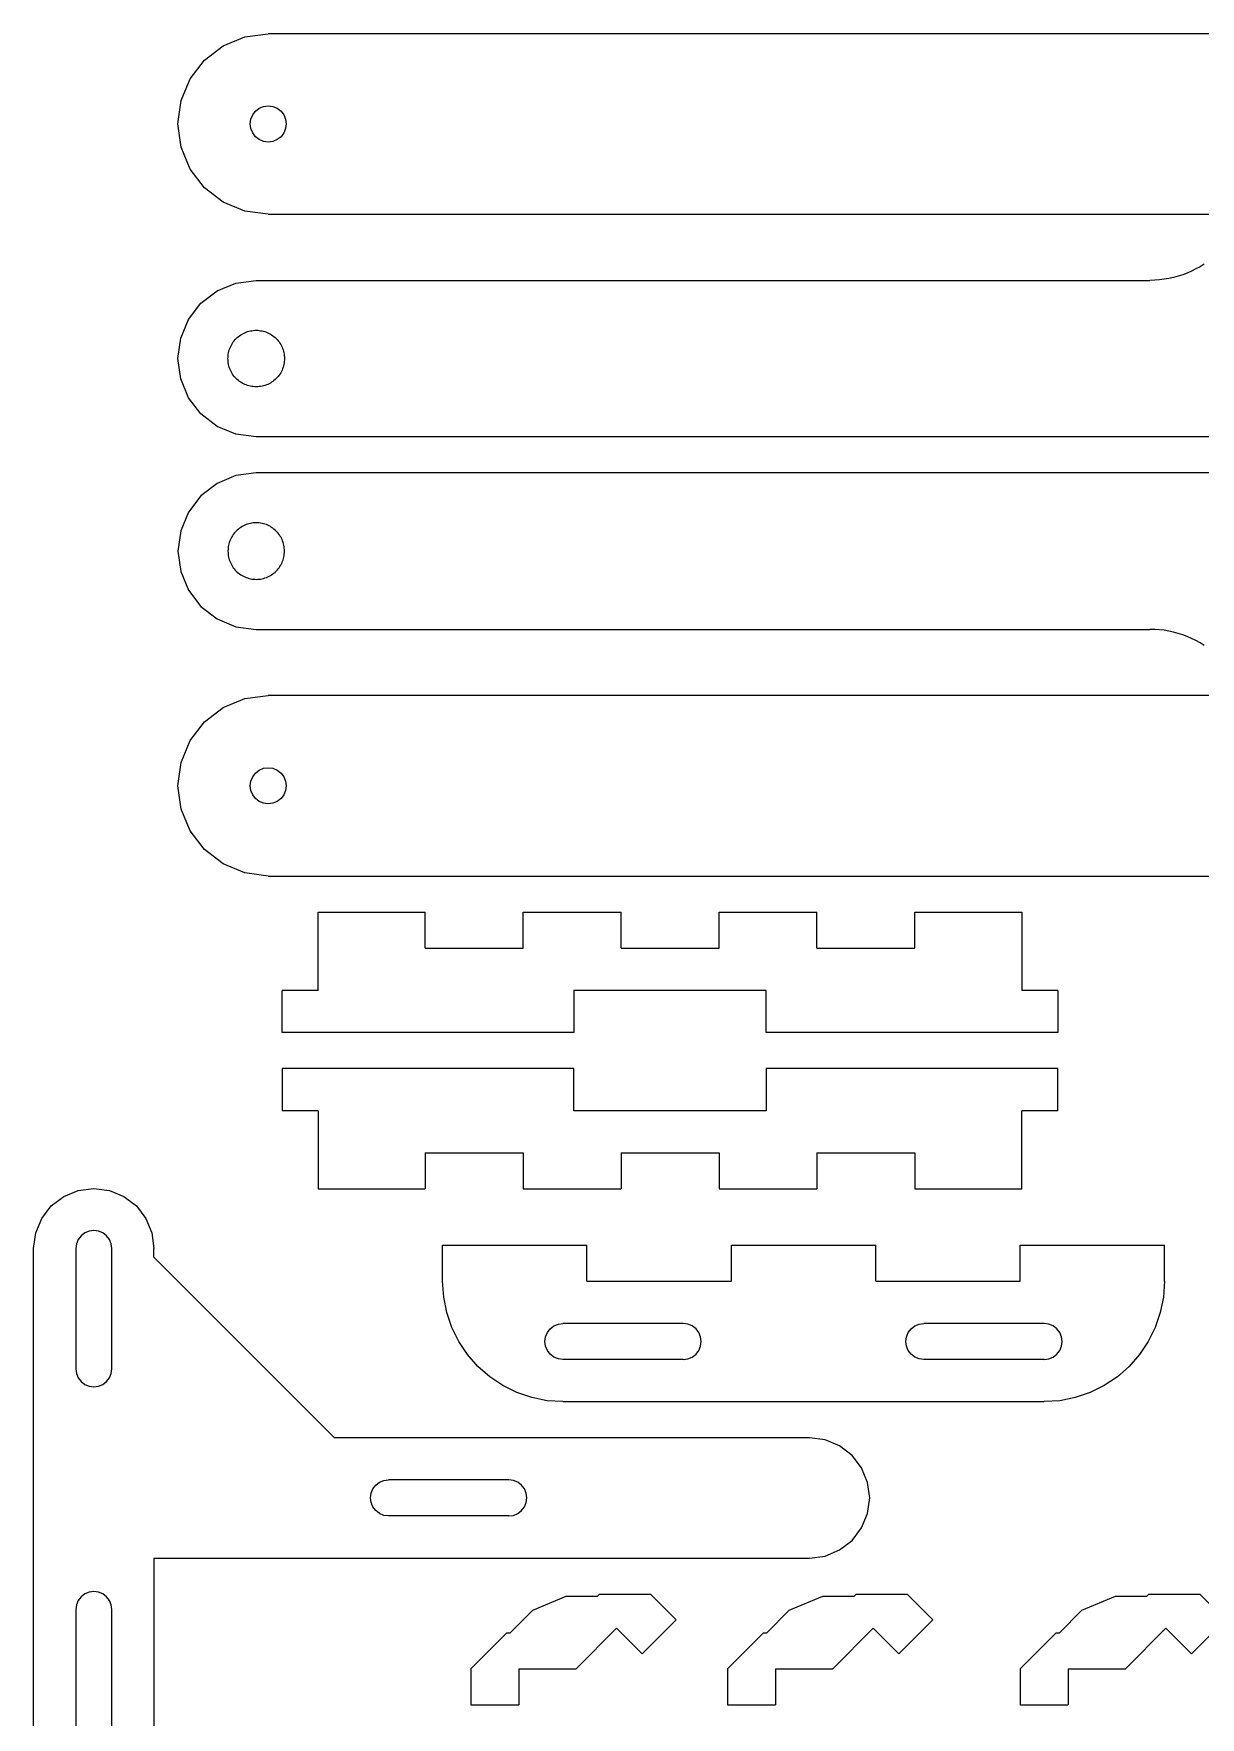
# Model space of a CAD drawing. Extents: x -315 to 300, y -118 to 137.
# Drawn here: x -17.6 to 79.4, y -2.8 to 137.1 of the extents above; entities that cross this region are included whole.
import ezdxf

# ---------------------------------------------------------------- set-up
doc = ezdxf.new("R2010")
doc.units = 0
doc.header["$MEASUREMENT"] = 0
doc.layers.get('0').update_dxf_attribs({"linetype": 'CONTINUOUS'})

msp = doc.modelspace()

# ---------------------------------------------------------------- linework, layer by layer
for p, q in [((-3.36, 134.9), (-1.81, 136.09)), ((-1.81, 136.09), (0, 136.84)), ((0, 136.84), (1.94, 137.09)), ((125.94, 137.09), (1.94, 137.09)), ((-4.55, 133.34), (-3.36, 134.9)), ((-5.3, 131.53), (-4.55, 133.34)), ((-5.56, 129.59), (-5.3, 131.53)), ((0.5, 129.98), (0.65, 130.34)), ((0.65, 130.34), (0.88, 130.65)), ((0.88, 130.65), (1.19, 130.89)), ((1.19, 130.89), (1.56, 131.04)), ((1.56, 131.04), (1.94, 131.09)), ((1.94, 131.09), (2.33, 131.04)), ((2.33, 131.04), (2.69, 130.89)), ((2.69, 130.89), (3.01, 130.65)), ((3.01, 130.65), (3.24, 130.34)), ((3.24, 130.34), (3.39, 129.98)), ((-5.3, 127.65), (-5.56, 129.59)), ((0.44, 129.59), (0.5, 129.98)), ((0.5, 129.2), (0.44, 129.59)), ((0.65, 128.84), (0.5, 129.2)), ((0.88, 128.53), (0.65, 128.84)), ((3.24, 128.84), (3.01, 128.53)), ((3.39, 129.2), (3.24, 128.84)), ((3.39, 129.98), (3.44, 129.59)), ((3.44, 129.59), (3.39, 129.2)), ((-4.55, 125.84), (-5.3, 127.65)), ((1.19, 128.29), (0.88, 128.53)), ((1.56, 128.14), (1.19, 128.29)), ((1.94, 128.09), (1.56, 128.14)), ((2.33, 128.14), (1.94, 128.09)), ((2.69, 128.29), (2.33, 128.14)), ((3.01, 128.53), (2.69, 128.29)), ((-3.36, 124.29), (-4.55, 125.84)), ((-1.81, 123.1), (-3.36, 124.29)), ((0, 122.35), (-1.81, 123.1)), ((1.94, 122.09), (0, 122.35)), ((1.94, 122.09), (125.94, 122.09)), ((79.06, 117.54), (78.7, 117.36)), ((79.41, 117.73), (79.06, 117.54)), ((79.75, 117.94), (79.41, 117.73)), ((-2.31, 115.72), (-0.74, 116.37)), ((-0.74, 116.37), (0.94, 116.59)), ((0.94, 116.59), (75.23, 116.59)), ((75.63, 116.6), (75.23, 116.59)), ((76.02, 116.63), (75.63, 116.6)), ((76.42, 116.68), (76.02, 116.63)), ((76.81, 116.75), (76.42, 116.68)), ((77.2, 116.83), (76.81, 116.75)), ((77.58, 116.94), (77.2, 116.83)), ((77.96, 117.06), (77.58, 116.94)), ((78.34, 117.2), (77.96, 117.06)), ((78.7, 117.36), (78.34, 117.2)), ((-3.65, 114.69), (-2.31, 115.72)), ((-5.33, 111.78), (-4.68, 113.34)), ((-4.68, 113.34), (-3.65, 114.69)), ((-0.53, 111.92), (-0.44, 111.99)), ((-0.44, 111.99), (-0.34, 112.06)), ((-0.34, 112.06), (-0.23, 112.13)), ((-0.23, 112.13), (-0.12, 112.19)), ((-0.12, 112.19), (-0.01, 112.24)), ((-0.01, 112.24), (0.1, 112.29)), ((0.1, 112.29), (0.22, 112.33)), ((0.22, 112.33), (0.34, 112.36)), ((0.34, 112.36), (0.46, 112.39)), ((0.46, 112.39), (0.58, 112.41)), ((0.58, 112.41), (0.7, 112.43)), ((0.7, 112.43), (0.82, 112.44)), ((0.82, 112.44), (0.94, 112.44)), ((0.94, 112.44), (1.07, 112.44)), ((1.07, 112.44), (1.19, 112.43)), ((1.19, 112.43), (1.31, 112.41)), ((1.31, 112.41), (1.43, 112.39)), ((1.43, 112.39), (1.55, 112.36)), ((1.55, 112.36), (1.67, 112.33)), ((1.67, 112.33), (1.79, 112.29)), ((1.79, 112.29), (1.9, 112.24)), ((1.9, 112.24), (2.01, 112.19)), ((2.01, 112.19), (2.12, 112.13)), ((2.12, 112.13), (2.22, 112.06)), ((2.22, 112.06), (2.33, 111.99)), ((2.33, 111.99), (2.42, 111.92)), ((-5.56, 110.09), (-5.33, 111.78)), ((-1.38, 110.46), (-1.35, 110.58)), ((-1.35, 110.58), (-1.33, 110.7)), ((-1.33, 110.7), (-1.29, 110.82)), ((-1.29, 110.82), (-1.25, 110.94)), ((-1.25, 110.94), (-1.2, 111.05)), ((-1.2, 111.05), (-1.15, 111.16)), ((-1.15, 111.16), (-1.09, 111.27)), ((-1.09, 111.27), (-1.03, 111.37)), ((-1.03, 111.37), (-0.96, 111.47)), ((-0.96, 111.47), (-0.88, 111.57)), ((-0.88, 111.57), (-0.8, 111.67)), ((-0.8, 111.67), (-0.72, 111.75)), ((-0.72, 111.75), (-0.63, 111.84)), ((-0.63, 111.84), (-0.53, 111.92)), ((2.42, 111.92), (2.52, 111.84)), ((2.52, 111.84), (2.61, 111.75)), ((2.61, 111.75), (2.69, 111.67)), ((2.69, 111.67), (2.77, 111.57)), ((2.77, 111.57), (2.85, 111.47)), ((2.85, 111.47), (2.92, 111.37)), ((2.92, 111.37), (2.98, 111.27)), ((2.98, 111.27), (3.04, 111.16)), ((3.04, 111.16), (3.09, 111.05)), ((3.09, 111.05), (3.14, 110.94)), ((3.14, 110.94), (3.18, 110.82)), ((3.18, 110.82), (3.21, 110.7)), ((3.21, 110.7), (3.24, 110.58)), ((3.24, 110.58), (3.27, 110.46)), ((-5.33, 108.41), (-5.56, 110.09)), ((-1.41, 110.09), (-1.4, 110.22)), ((-1.4, 109.97), (-1.41, 110.09)), ((-1.4, 110.22), (-1.39, 110.34)), ((-1.39, 109.85), (-1.4, 109.97)), ((-1.39, 110.34), (-1.38, 110.46)), ((-1.38, 109.73), (-1.39, 109.85)), ((-1.35, 109.6), (-1.38, 109.73)), ((-1.33, 109.49), (-1.35, 109.6)), ((-1.29, 109.37), (-1.33, 109.49)), ((-1.25, 109.25), (-1.29, 109.37)), ((-1.2, 109.14), (-1.25, 109.25)), ((-1.15, 109.03), (-1.2, 109.14)), ((3.09, 109.14), (3.04, 109.03)), ((3.14, 109.25), (3.09, 109.14)), ((3.18, 109.37), (3.14, 109.25)), ((3.21, 109.49), (3.18, 109.37)), ((3.24, 109.6), (3.21, 109.49)), ((3.27, 109.73), (3.24, 109.6)), ((3.27, 110.46), (3.28, 110.34)), ((3.28, 109.85), (3.27, 109.73)), ((3.28, 110.34), (3.29, 110.22)), ((3.29, 109.97), (3.28, 109.85)), ((3.29, 110.22), (3.29, 110.09)), ((3.29, 110.09), (3.29, 109.97)), ((-4.68, 106.84), (-5.33, 108.41)), ((-1.09, 108.92), (-1.15, 109.03)), ((-1.03, 108.81), (-1.09, 108.92)), ((-0.96, 108.71), (-1.03, 108.81)), ((-0.88, 108.61), (-0.96, 108.71)), ((-0.8, 108.52), (-0.88, 108.61)), ((-0.72, 108.43), (-0.8, 108.52)), ((-0.63, 108.35), (-0.72, 108.43)), ((-0.53, 108.27), (-0.63, 108.35)), ((-0.44, 108.19), (-0.53, 108.27)), ((-0.34, 108.12), (-0.44, 108.19)), ((-0.23, 108.06), (-0.34, 108.12)), ((-0.12, 108), (-0.23, 108.06)), ((-0.01, 107.95), (-0.12, 108)), ((0.1, 107.9), (-0.01, 107.95)), ((0.22, 107.86), (0.1, 107.9)), ((0.34, 107.82), (0.22, 107.86)), ((0.46, 107.79), (0.34, 107.82)), ((0.58, 107.77), (0.46, 107.79)), ((0.7, 107.76), (0.58, 107.77)), ((0.82, 107.75), (0.7, 107.76)), ((0.94, 107.74), (0.82, 107.75)), ((1.07, 107.75), (0.94, 107.74)), ((1.19, 107.76), (1.07, 107.75)), ((1.31, 107.77), (1.19, 107.76)), ((1.43, 107.79), (1.31, 107.77)), ((1.55, 107.82), (1.43, 107.79)), ((1.67, 107.86), (1.55, 107.82)), ((1.79, 107.9), (1.67, 107.86)), ((1.9, 107.95), (1.79, 107.9)), ((2.01, 108), (1.9, 107.95)), ((2.12, 108.06), (2.01, 108)), ((2.22, 108.12), (2.12, 108.06)), ((2.33, 108.19), (2.22, 108.12)), ((2.42, 108.27), (2.33, 108.19)), ((2.52, 108.35), (2.42, 108.27)), ((2.61, 108.43), (2.52, 108.35)), ((2.69, 108.52), (2.61, 108.43)), ((2.77, 108.61), (2.69, 108.52)), ((2.85, 108.71), (2.77, 108.61)), ((2.92, 108.81), (2.85, 108.71)), ((2.98, 108.92), (2.92, 108.81)), ((3.04, 109.03), (2.98, 108.92)), ((-3.65, 105.5), (-4.68, 106.84)), ((-2.31, 104.46), (-3.65, 105.5)), ((-0.74, 103.81), (-2.31, 104.46)), ((0.94, 103.59), (-0.74, 103.81)), ((173.44, 103.59), (0.94, 103.59)), ((-2.31, 99.72), (-3.65, 98.69)), ((-0.74, 100.37), (-2.31, 99.72)), ((0.94, 100.59), (-0.74, 100.37)), ((173.44, 100.59), (0.94, 100.59)), ((-3.65, 98.69), (-4.68, 97.34)), ((-4.68, 97.34), (-5.33, 95.78)), ((-5.33, 95.78), (-5.56, 94.09)), ((-1.15, 95.16), (-1.2, 95.05)), ((-1.09, 95.27), (-1.15, 95.16)), ((-1.03, 95.37), (-1.09, 95.27)), ((-0.96, 95.47), (-1.03, 95.37)), ((-0.88, 95.57), (-0.96, 95.47)), ((-0.8, 95.67), (-0.88, 95.57)), ((-0.72, 95.75), (-0.8, 95.67)), ((-0.63, 95.84), (-0.72, 95.75)), ((-0.53, 95.92), (-0.63, 95.84)), ((-0.44, 95.99), (-0.53, 95.92)), ((-0.34, 96.06), (-0.44, 95.99)), ((-0.23, 96.13), (-0.34, 96.06)), ((-0.12, 96.19), (-0.23, 96.13)), ((-0.01, 96.24), (-0.12, 96.19)), ((0.1, 96.29), (-0.01, 96.24)), ((0.22, 96.33), (0.1, 96.29)), ((0.34, 96.36), (0.22, 96.33)), ((0.46, 96.39), (0.34, 96.36)), ((0.58, 96.41), (0.46, 96.39)), ((0.7, 96.43), (0.58, 96.41)), ((0.82, 96.44), (0.7, 96.43)), ((0.94, 96.44), (0.82, 96.44)), ((1.07, 96.44), (0.94, 96.44)), ((1.19, 96.43), (1.07, 96.44)), ((1.31, 96.41), (1.19, 96.43)), ((1.43, 96.39), (1.31, 96.41)), ((1.55, 96.36), (1.43, 96.39)), ((1.67, 96.33), (1.55, 96.36)), ((1.79, 96.29), (1.67, 96.33)), ((1.9, 96.24), (1.79, 96.29)), ((2.01, 96.19), (1.9, 96.24)), ((2.12, 96.13), (2.01, 96.19)), ((2.22, 96.06), (2.12, 96.13)), ((2.33, 95.99), (2.22, 96.06)), ((2.42, 95.92), (2.33, 95.99)), ((2.52, 95.84), (2.42, 95.92)), ((2.61, 95.75), (2.52, 95.84)), ((2.69, 95.67), (2.61, 95.75)), ((2.77, 95.57), (2.69, 95.67)), ((2.85, 95.47), (2.77, 95.57)), ((2.92, 95.37), (2.85, 95.47)), ((2.98, 95.27), (2.92, 95.37)), ((3.04, 95.16), (2.98, 95.27)), ((3.09, 95.05), (3.04, 95.16)), ((-5.56, 94.09), (-5.33, 92.41)), ((-1.4, 94.22), (-1.41, 94.09)), ((-1.41, 94.09), (-1.4, 93.97)), ((-1.39, 94.34), (-1.4, 94.22)), ((-1.4, 93.97), (-1.39, 93.85)), ((-1.38, 94.46), (-1.39, 94.34)), ((-1.39, 93.85), (-1.38, 93.73)), ((-1.35, 94.58), (-1.38, 94.46)), ((-1.33, 94.7), (-1.35, 94.58)), ((-1.29, 94.82), (-1.33, 94.7)), ((-1.25, 94.94), (-1.29, 94.82)), ((-1.2, 95.05), (-1.25, 94.94)), ((3.14, 94.94), (3.09, 95.05)), ((3.18, 94.82), (3.14, 94.94)), ((3.21, 94.7), (3.18, 94.82)), ((3.24, 94.58), (3.21, 94.7)), ((3.27, 94.46), (3.24, 94.58)), ((3.28, 94.34), (3.27, 94.46)), ((3.27, 93.73), (3.28, 93.85)), ((3.29, 94.22), (3.28, 94.34)), ((3.28, 93.85), (3.29, 93.97)), ((3.29, 94.09), (3.29, 94.22)), ((3.29, 93.97), (3.29, 94.09)), ((-5.33, 92.41), (-4.68, 90.84)), ((-1.38, 93.73), (-1.35, 93.6)), ((-1.35, 93.6), (-1.33, 93.49)), ((-1.33, 93.49), (-1.29, 93.37)), ((-1.29, 93.37), (-1.25, 93.25)), ((-1.25, 93.25), (-1.2, 93.14)), ((-1.2, 93.14), (-1.15, 93.03)), ((-1.15, 93.03), (-1.09, 92.92)), ((-1.09, 92.92), (-1.03, 92.81)), ((-1.03, 92.81), (-0.96, 92.71)), ((-0.96, 92.71), (-0.88, 92.61)), ((-0.88, 92.61), (-0.8, 92.52)), ((-0.8, 92.52), (-0.72, 92.43)), ((-0.72, 92.43), (-0.63, 92.35)), ((-0.63, 92.35), (-0.53, 92.27)), ((2.42, 92.27), (2.52, 92.35)), ((2.52, 92.35), (2.61, 92.43)), ((2.61, 92.43), (2.69, 92.52)), ((2.69, 92.52), (2.77, 92.61)), ((2.77, 92.61), (2.85, 92.71)), ((2.85, 92.71), (2.92, 92.81)), ((2.92, 92.81), (2.98, 92.92)), ((2.98, 92.92), (3.04, 93.03)), ((3.04, 93.03), (3.09, 93.14)), ((3.09, 93.14), (3.14, 93.25)), ((3.14, 93.25), (3.18, 93.37)), ((3.18, 93.37), (3.21, 93.49)), ((3.21, 93.49), (3.24, 93.6)), ((3.24, 93.6), (3.27, 93.73)), ((-0.53, 92.27), (-0.44, 92.19)), ((-0.44, 92.19), (-0.34, 92.12)), ((-0.34, 92.12), (-0.23, 92.06)), ((-0.23, 92.06), (-0.12, 92)), ((-0.12, 92), (-0.01, 91.95)), ((-0.01, 91.95), (0.1, 91.9)), ((0.1, 91.9), (0.22, 91.86)), ((0.22, 91.86), (0.34, 91.82)), ((0.34, 91.82), (0.46, 91.79)), ((0.46, 91.79), (0.58, 91.77)), ((0.58, 91.77), (0.7, 91.76)), ((0.7, 91.76), (0.82, 91.75)), ((0.82, 91.75), (0.94, 91.74)), ((0.94, 91.74), (1.07, 91.75)), ((1.07, 91.75), (1.19, 91.76)), ((1.19, 91.76), (1.31, 91.77)), ((1.31, 91.77), (1.43, 91.79)), ((1.43, 91.79), (1.55, 91.82)), ((1.55, 91.82), (1.67, 91.86)), ((1.67, 91.86), (1.79, 91.9)), ((1.79, 91.9), (1.9, 91.95)), ((1.9, 91.95), (2.01, 92)), ((2.01, 92), (2.12, 92.06)), ((2.12, 92.06), (2.22, 92.12)), ((2.22, 92.12), (2.33, 92.19)), ((2.33, 92.19), (2.42, 92.27)), ((-4.68, 90.84), (-3.65, 89.5)), ((-3.65, 89.5), (-2.31, 88.46)), ((-2.31, 88.46), (-0.74, 87.81)), ((-0.74, 87.81), (0.94, 87.59)), ((0.94, 87.59), (75.23, 87.59)), ((75.63, 87.58), (75.23, 87.59)), ((76.02, 87.55), (75.63, 87.58)), ((76.42, 87.51), (76.02, 87.55)), ((76.81, 87.44), (76.42, 87.51)), ((77.2, 87.35), (76.81, 87.44)), ((77.58, 87.25), (77.2, 87.35)), ((77.96, 87.13), (77.58, 87.25)), ((78.34, 86.99), (77.96, 87.13)), ((78.7, 86.83), (78.34, 86.99)), ((79.06, 86.65), (78.7, 86.83)), ((79.41, 86.46), (79.06, 86.65)), ((79.75, 86.25), (79.41, 86.46)), ((-1.81, 81.09), (0, 81.84)), ((0, 81.84), (1.94, 82.09)), ((125.94, 82.09), (1.94, 82.09)), ((-4.55, 78.34), (-3.36, 79.9)), ((-3.36, 79.9), (-1.81, 81.09)), ((-5.3, 76.53), (-4.55, 78.34)), ((-5.56, 74.59), (-5.3, 76.53)), ((0.65, 75.34), (0.88, 75.65)), ((0.88, 75.65), (1.19, 75.89)), ((1.19, 75.89), (1.56, 76.04)), ((1.56, 76.04), (1.94, 76.09)), ((1.94, 76.09), (2.33, 76.04)), ((2.33, 76.04), (2.69, 75.89)), ((2.69, 75.89), (3.01, 75.65)), ((3.01, 75.65), (3.24, 75.34)), ((-5.3, 72.65), (-5.56, 74.59)), ((0.44, 74.59), (0.5, 74.98)), ((0.5, 74.2), (0.44, 74.59)), ((0.5, 74.98), (0.65, 75.34)), ((0.65, 73.84), (0.5, 74.2)), ((3.24, 75.34), (3.39, 74.98)), ((3.39, 74.2), (3.24, 73.84)), ((3.39, 74.98), (3.44, 74.59)), ((3.44, 74.59), (3.39, 74.2)), ((0.88, 73.53), (0.65, 73.84)), ((1.19, 73.29), (0.88, 73.53)), ((1.56, 73.14), (1.19, 73.29)), ((1.94, 73.09), (1.56, 73.14)), ((2.33, 73.14), (1.94, 73.09)), ((2.69, 73.29), (2.33, 73.14)), ((3.01, 73.53), (2.69, 73.29)), ((3.24, 73.84), (3.01, 73.53)), ((-4.55, 70.84), (-5.3, 72.65)), ((-3.36, 69.29), (-4.55, 70.84)), ((-1.81, 68.1), (-3.36, 69.29)), ((0, 67.35), (-1.81, 68.1)), ((1.94, 67.09), (0, 67.35)), ((1.94, 67.09), (125.94, 67.09)), ((6.09, 57.59), (6.09, 64.09)), ((6.09, 64.09), (14.99, 64.09)), ((14.99, 61.09), (14.99, 64.09)), ((23.13, 64.09), (31.27, 64.09)), ((23.13, 61.09), (23.13, 64.09)), ((31.27, 61.09), (31.27, 64.09)), ((39.42, 64.09), (47.56, 64.09)), ((39.42, 61.09), (39.42, 64.09)), ((47.56, 61.09), (47.56, 64.09)), ((55.7, 64.09), (64.59, 64.09)), ((55.7, 61.09), (55.7, 64.09)), ((64.59, 64.09), (64.59, 57.59)), ((14.99, 61.09), (23.13, 61.09)), ((31.27, 61.09), (39.42, 61.09)), ((47.56, 61.09), (55.7, 61.09)), ((3.09, 54.09), (3.09, 57.59)), ((6.09, 57.59), (3.09, 57.59)), ((27.34, 57.59), (27.34, 54.09)), ((43.34, 57.59), (27.34, 57.59)), ((43.34, 54.09), (43.34, 57.59)), ((67.59, 57.59), (64.59, 57.59)), ((67.59, 57.59), (67.59, 54.09)), ((27.34, 54.09), (3.09, 54.09)), ((67.59, 54.09), (43.34, 54.09)), ((3.09, 51.09), (3.09, 47.59)), ((27.34, 51.09), (3.09, 51.09)), ((27.34, 47.59), (27.34, 51.09)), ((67.59, 51.09), (43.34, 51.09)), ((43.34, 51.09), (43.34, 47.59)), ((67.59, 47.59), (67.59, 51.09)), ((6.09, 47.59), (3.09, 47.59)), ((6.09, 47.59), (6.09, 41.09)), ((43.34, 47.59), (27.34, 47.59)), ((64.59, 41.09), (64.59, 47.59)), ((67.59, 47.59), (64.59, 47.59)), ((14.99, 44.09), (23.13, 44.09)), ((14.99, 44.09), (14.99, 41.09)), ((23.13, 44.09), (23.13, 41.09)), ((31.27, 44.09), (39.42, 44.09)), ((31.27, 44.09), (31.27, 41.09)), ((39.42, 44.09), (39.42, 41.09)), ((47.56, 44.09), (55.7, 44.09)), ((47.56, 44.09), (47.56, 41.09)), ((55.7, 44.09), (55.7, 41.09)), ((-15.06, 40.46), (-13.85, 40.96)), ((-13.85, 40.96), (-12.56, 41.13)), ((-12.56, 41.13), (-11.26, 40.96)), ((-11.26, 40.96), (-10.06, 40.46)), ((6.09, 41.09), (14.99, 41.09)), ((23.13, 41.09), (31.27, 41.09)), ((39.42, 41.09), (47.56, 41.09)), ((55.7, 41.09), (64.59, 41.09)), ((-16.89, 38.63), (-16.09, 39.67)), ((-16.09, 39.67), (-15.06, 40.46)), ((-10.06, 40.46), (-9.02, 39.67)), ((-9.02, 39.67), (-8.23, 38.63)), ((-17.38, 37.43), (-16.89, 38.63)), ((-8.23, 38.63), (-7.73, 37.43)), ((-17.56, 36.13), (-17.38, 37.43)), ((-14, 36.52), (-14.06, 36.13)), ((-13.85, 36.88), (-14, 36.52)), ((-13.62, 37.19), (-13.85, 36.88)), ((-13.31, 37.43), (-13.62, 37.19)), ((-12.94, 37.58), (-13.31, 37.43)), ((-12.56, 37.63), (-12.94, 37.58)), ((-12.17, 37.58), (-12.56, 37.63)), ((-11.81, 37.43), (-12.17, 37.58)), ((-11.49, 37.19), (-11.81, 37.43)), ((-11.26, 36.88), (-11.49, 37.19)), ((-11.11, 36.52), (-11.26, 36.88)), ((-11.06, 36.13), (-11.11, 36.52)), ((-7.73, 37.43), (-7.56, 36.13)), ((16.44, 36.41), (28.44, 36.41)), ((16.44, 33.41), (16.44, 36.41)), ((28.44, 33.41), (28.44, 36.41)), ((40.44, 36.41), (52.44, 36.41)), ((40.44, 33.41), (40.44, 36.41)), ((52.44, 33.41), (52.44, 36.41)), ((64.44, 36.41), (76.44, 36.41)), ((64.44, 33.41), (64.44, 36.41)), ((76.44, 33.41), (76.44, 36.41)), ((-17.56, -3.87), (-17.56, 36.13)), ((-14.06, 36.13), (-14.06, 26.13)), ((-11.06, 26.13), (-11.06, 36.13)), ((-7.56, 35.41), (-7.56, 36.13)), ((7.44, 20.41), (-7.56, 35.41)), ((16.53, 32.1), (16.44, 33.41)), ((28.44, 33.41), (40.44, 33.41)), ((52.44, 33.41), (64.44, 33.41)), ((76.44, 33.41), (76.36, 32.1)), ((16.79, 30.82), (16.53, 32.1)), ((17.21, 29.58), (16.79, 30.82)), ((76.1, 30.82), (75.68, 29.58)), ((76.36, 32.1), (76.1, 30.82)), ((17.78, 28.41), (17.21, 29.58)), ((25.15, 29.16), (25.38, 29.47)), ((25.38, 29.47), (25.69, 29.71)), ((25.69, 29.71), (26.06, 29.86)), ((26.06, 29.86), (26.44, 29.91)), ((36.44, 29.91), (26.44, 29.91)), ((36.83, 29.86), (36.44, 29.91)), ((37.19, 29.71), (36.83, 29.86)), ((37.51, 29.47), (37.19, 29.71)), ((37.74, 29.16), (37.51, 29.47)), ((55.15, 29.16), (55.38, 29.47)), ((55.38, 29.47), (55.69, 29.71)), ((55.69, 29.71), (56.06, 29.86)), ((56.06, 29.86), (56.44, 29.91)), ((66.44, 29.91), (56.44, 29.91)), ((66.83, 29.86), (66.44, 29.91)), ((67.19, 29.71), (66.83, 29.86)), ((67.51, 29.47), (67.19, 29.71)), ((67.74, 29.16), (67.51, 29.47)), ((75.68, 29.58), (75.1, 28.41)), ((18.51, 27.32), (17.78, 28.41)), ((24.94, 28.41), (25, 28.8)), ((25, 28.02), (24.94, 28.41)), ((25, 28.8), (25.15, 29.16)), ((25.15, 27.66), (25, 28.02)), ((37.89, 28.8), (37.74, 29.16)), ((37.74, 27.66), (37.89, 28.02)), ((37.94, 28.41), (37.89, 28.8)), ((37.89, 28.02), (37.94, 28.41)), ((54.94, 28.41), (55, 28.8)), ((55, 28.02), (54.94, 28.41)), ((55, 28.8), (55.15, 29.16)), ((55.15, 27.66), (55, 28.02)), ((67.89, 28.8), (67.74, 29.16)), ((67.74, 27.66), (67.89, 28.02)), ((67.94, 28.41), (67.89, 28.8)), ((67.89, 28.02), (67.94, 28.41)), ((75.1, 28.41), (74.38, 27.32)), ((19.37, 26.34), (18.51, 27.32)), ((25.38, 27.35), (25.15, 27.66)), ((25.69, 27.11), (25.38, 27.35)), ((26.06, 26.96), (25.69, 27.11)), ((26.44, 26.91), (26.06, 26.96)), ((36.44, 26.91), (26.44, 26.91)), ((36.44, 26.91), (36.83, 26.96)), ((36.83, 26.96), (37.19, 27.11)), ((37.19, 27.11), (37.51, 27.35)), ((37.51, 27.35), (37.74, 27.66)), ((55.38, 27.35), (55.15, 27.66)), ((55.69, 27.11), (55.38, 27.35)), ((56.06, 26.96), (55.69, 27.11)), ((56.44, 26.91), (56.06, 26.96)), ((66.44, 26.91), (56.44, 26.91)), ((66.44, 26.91), (66.83, 26.96)), ((66.83, 26.96), (67.19, 27.11)), ((67.19, 27.11), (67.51, 27.35)), ((67.51, 27.35), (67.74, 27.66)), ((74.38, 27.32), (73.52, 26.34)), ((-14.06, 26.13), (-14, 25.75)), ((-14, 25.75), (-13.85, 25.38)), ((-13.85, 25.38), (-13.62, 25.07)), ((-11.49, 25.07), (-11.26, 25.38)), ((-11.26, 25.38), (-11.11, 25.75)), ((-11.11, 25.75), (-11.06, 26.13)), ((20.36, 25.47), (19.37, 26.34)), ((21.44, 24.75), (20.36, 25.47)), ((72.53, 25.47), (71.44, 24.75)), ((73.52, 26.34), (72.53, 25.47)), ((-13.62, 25.07), (-13.31, 24.84)), ((-13.31, 24.84), (-12.94, 24.69)), ((-12.94, 24.69), (-12.56, 24.63)), ((-12.56, 24.63), (-12.17, 24.69)), ((-12.17, 24.69), (-11.81, 24.84)), ((-11.81, 24.84), (-11.49, 25.07)), ((22.62, 24.17), (21.44, 24.75)), ((23.86, 23.75), (22.62, 24.17)), ((70.27, 24.17), (69.03, 23.75)), ((71.44, 24.75), (70.27, 24.17)), ((25.14, 23.49), (23.86, 23.75)), ((26.44, 23.41), (25.14, 23.49)), ((26.44, 23.41), (66.44, 23.41)), ((67.75, 23.49), (66.44, 23.41)), ((69.03, 23.75), (67.75, 23.49)), ((46.94, 20.41), (7.44, 20.41)), ((48.24, 20.24), (46.94, 20.41)), ((49.44, 19.74), (48.24, 20.24)), ((50.48, 18.94), (49.44, 19.74)), ((51.27, 17.91), (50.48, 18.94)), ((11.19, 16.71), (11.56, 16.86)), ((11.56, 16.86), (11.94, 16.91)), ((21.94, 16.91), (11.94, 16.91)), ((22.33, 16.86), (21.94, 16.91)), ((22.69, 16.71), (22.33, 16.86)), ((51.77, 16.7), (51.27, 17.91)), ((10.44, 15.41), (10.5, 15.8)), ((10.5, 15.02), (10.44, 15.41)), ((10.5, 15.8), (10.65, 16.16)), ((10.65, 16.16), (10.88, 16.47)), ((10.88, 16.47), (11.19, 16.71)), ((23.01, 16.47), (22.69, 16.71)), ((23.24, 16.16), (23.01, 16.47)), ((23.39, 15.8), (23.24, 16.16)), ((23.44, 15.41), (23.39, 15.8)), ((23.39, 15.02), (23.44, 15.41)), ((51.94, 15.41), (51.77, 16.7)), ((51.77, 14.11), (51.94, 15.41)), ((10.65, 14.66), (10.5, 15.02)), ((10.88, 14.35), (10.65, 14.66)), ((11.19, 14.11), (10.88, 14.35)), ((11.56, 13.96), (11.19, 14.11)), ((22.33, 13.96), (22.69, 14.11)), ((22.69, 14.11), (23.01, 14.35)), ((23.01, 14.35), (23.24, 14.66)), ((23.24, 14.66), (23.39, 15.02)), ((51.27, 12.91), (51.77, 14.11)), ((11.94, 13.91), (11.56, 13.96)), ((21.94, 13.91), (11.94, 13.91)), ((21.94, 13.91), (22.33, 13.96)), ((50.48, 11.87), (51.27, 12.91)), ((49.44, 11.08), (50.48, 11.87)), ((-7.56, 10.41), (-7.56, -3.87)), ((-7.56, 10.41), (46.94, 10.41)), ((46.94, 10.41), (48.24, 10.58)), ((48.24, 10.58), (49.44, 11.08)), ((-13.62, 7.19), (-13.85, 6.88)), ((-13.31, 7.43), (-13.62, 7.19)), ((-12.94, 7.58), (-13.31, 7.43)), ((-12.56, 7.63), (-12.94, 7.58)), ((-12.17, 7.58), (-12.56, 7.63)), ((-11.81, 7.43), (-12.17, 7.58)), ((-11.49, 7.19), (-11.81, 7.43)), ((-11.26, 6.88), (-11.49, 7.19)), ((26.68, 7.21), (23.9, 6.06)), ((29.29, 7.21), (26.68, 7.21)), ((29.29, 7.21), (29.49, 7.41)), ((29.49, 7.41), (33.73, 7.41)), ((33.73, 7.41), (35.85, 5.29)), ((48.01, 7.21), (45.23, 6.06)), ((50.63, 7.21), (48.01, 7.21)), ((50.63, 7.21), (50.82, 7.41)), ((50.82, 7.41), (55.06, 7.41)), ((55.06, 7.41), (57.18, 5.29)), ((72.35, 7.21), (69.56, 6.06)), ((74.96, 7.21), (72.35, 7.21)), ((74.96, 7.21), (75.15, 7.41)), ((75.15, 7.41), (79.39, 7.41)), ((79.39, 7.41), (81.52, 5.29)), ((-14, 6.52), (-14.06, 6.13)), ((-14.06, 6.13), (-14.06, -3.87)), ((-13.85, 6.88), (-14, 6.52)), ((-11.11, 6.52), (-11.26, 6.88)), ((-11.06, 6.13), (-11.11, 6.52)), ((-11.06, -3.87), (-11.06, 6.13)), ((23.9, 6.06), (22.05, 4.21)), ((45.23, 6.06), (43.38, 4.21)), ((69.56, 6.06), (67.72, 4.21)), ((18.78, 1.21), (21.78, 4.21)), ((21.78, 4.21), (22.05, 4.21)), ((27.54, 1.21), (30.9, 4.58)), ((30.9, 4.58), (33.02, 2.46)), ((33.02, 2.46), (35.85, 5.29)), ((40.11, 1.21), (43.11, 4.21)), ((43.11, 4.21), (43.38, 4.21)), ((48.87, 1.21), (52.23, 4.58)), ((52.23, 4.58), (54.35, 2.46)), ((54.35, 2.46), (57.18, 5.29)), ((64.44, 1.21), (67.44, 4.21)), ((67.44, 4.21), (67.72, 4.21)), ((73.2, 1.21), (76.57, 4.58)), ((76.57, 4.58), (78.69, 2.46)), ((78.69, 2.46), (81.52, 5.29)), ((18.78, 1.21), (18.78, -1.79)), ((22.78, 1.21), (27.54, 1.21)), ((22.78, 1.21), (22.78, -1.79)), ((40.11, 1.21), (40.11, -1.79)), ((44.11, 1.21), (48.87, 1.21)), ((44.11, 1.21), (44.11, -1.79)), ((64.44, 1.21), (64.44, -1.79)), ((68.44, 1.21), (73.2, 1.21)), ((68.44, 1.21), (68.44, -1.79)), ((18.78, -1.79), (22.78, -1.79)), ((40.11, -1.79), (44.11, -1.79)), ((64.44, -1.79), (68.44, -1.79))]:
    msp.add_line(p, q)

doc.saveas('drawing.dxf')
